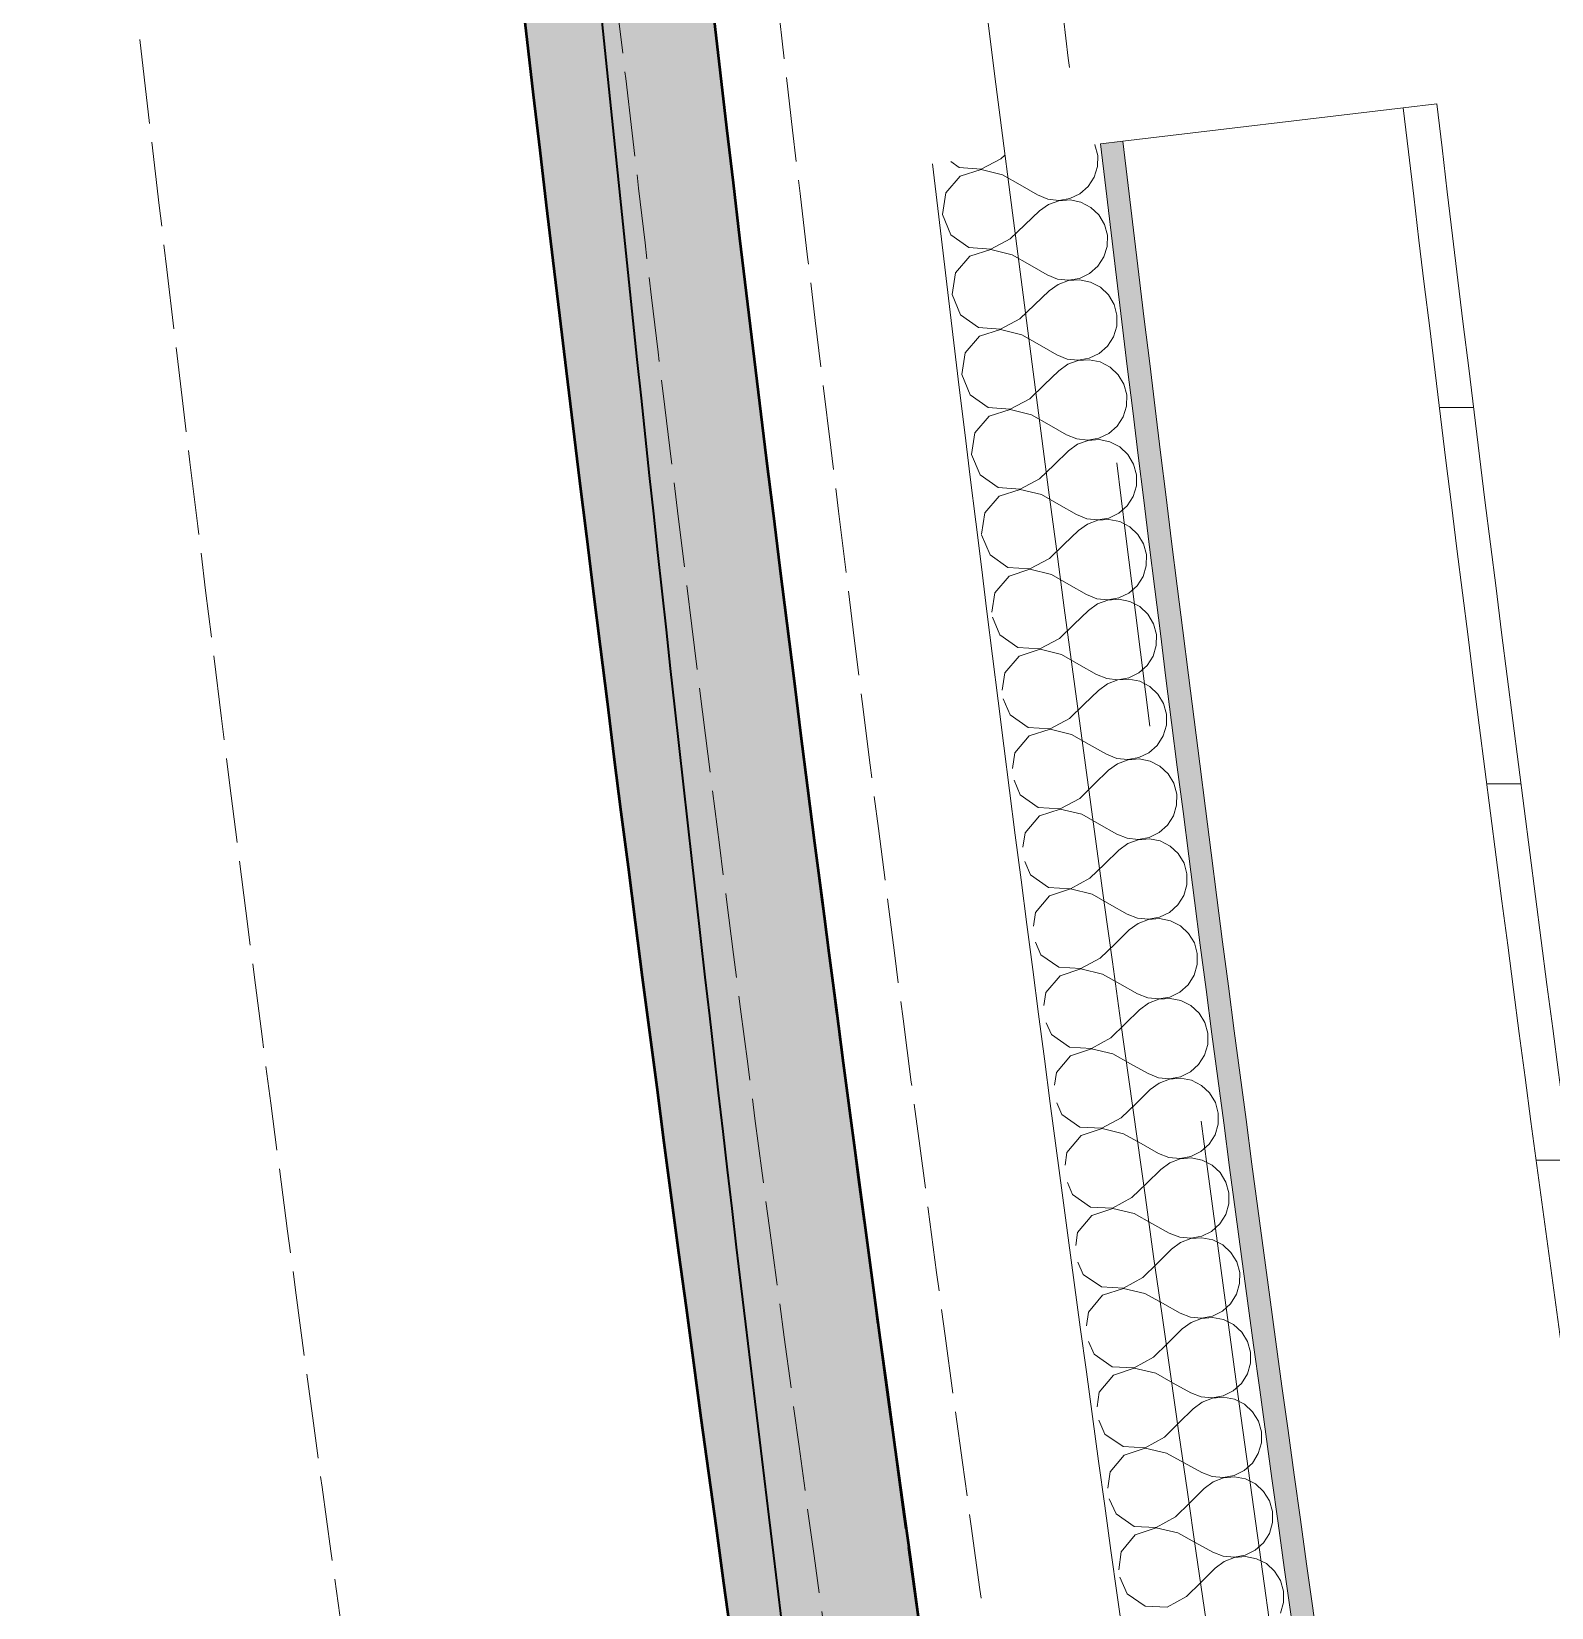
# Model space of a CAD drawing. Header units: millimetres. Extents: x -99530 to 90294, y -97212 to 56397.
# Drawn here: x -42573 to -41765, y -62438 to -61600 of the extents above; entities that cross this region are included whole.
import ezdxf
from ezdxf.enums import TextEntityAlignment as Align

# ---------------------------------------------------------------- set-up
doc = ezdxf.new("R2010")
doc.units = ezdxf.units.MM
doc.header["$MEASUREMENT"] = 0
doc.linetypes.add('Double Dashed', pattern=[1093.611073, 529.166651, -211.666656, 141.111112, -211.666656])
doc.linetypes.add('Hidden Line', pattern=[55, 45, -10])
for name, color, linetype in [('A-25-M_Wall_Ext', 7, 'Continuous'), ('A-25-M_Wall_Int', 7, 'Continuous'), ('New_A-15-MG_Structural_Grid_Phase_2', 7, 'Continuous'), ('New_A-20-M_Floor_Slab', 7, 'Continuous'), ('New_A-20-M_Hard_Landscape', 7, 'Continuous'), ('New_A-25-M_Wall_Ext', 7, 'Continuous')]:
    doc.layers.add(name, color=color, linetype=linetype)
for name, color, linetype, lineweight, true_color in [('A-25-M_Wall_Ext_Pen_No__107', 7, 'Continuous', 15, 0xa6a6a6), ('A-25-M_Wall_Ext_Pen_No__27', 7, 'Continuous', 50, 0x2a2a2a), ('A-25-M_Wall_Int_Pen_No__107', 7, 'Continuous', 15, 0xa6a6a6), ('A-25-M_Wall_Int_Pen_No__149', 7, 'Continuous', 0, 0x2a2a2a), ('New_A-15-MG_Structural_Grid_Phase_2_Pen_No__222', 7, 'Continuous', 13, 0x65af33), ('New_A-20-M_Hard_Landscape_Pen_No__53', 7, 'Continuous', 35, 0x444444)]:
    doc.layers.add(name, color=color, linetype=linetype, lineweight=lineweight, true_color=true_color)
for name, color, linetype, lineweight in [('A-25-M_Wall_Ext_Pen_No__87', 8, 'Continuous', 20), ('A-25-M_Wall_Int_Pen_No__146', 8, 'Continuous', 0), ('A-25-M_Wall_Int_Pen_No__193', 7, 'Continuous', 18), ('New_A-20-M_Floor_Slab_Pen_No__89', 8, 'Continuous', 20), ('New_A-25-M_Wall_Ext_Pen_No__87', 8, 'Continuous', 20)]:
    doc.layers.add(name, color=color, linetype=linetype, lineweight=lineweight)
doc.styles.add('GENERATED_STYLE_4', font='')
doc.styles.get('GENERATED_STYLE_4').set_extended_font_data('Swis721 BT')

# ---------------------------------------------------------------- blocks, each defined once
blk = doc.blocks.new('Mesh_2_1', base_point=(-42312.96, -61137.43))
at = {"layer": 'New_A-20-M_Hard_Landscape_Pen_No__53', "linetype": 'Continuous', "flags": 128}
blk.add_lwpolyline([(-42312.96, -61137.43), (-44611.59, -60132.63), (-45011.26, -60153.1), (-44779.44, -64647.12, 0.101309), (-40900.75, -69852.74, -0.324783), (-40933.13, -67038.12, -0.084886), (-41989.51, -63759.27, -0.016705)], format="xyb", close=True, dxfattribs=at)
blk = doc.blocks.new('Slab_56_1', base_point=(-44734.13, -52924.74))
at = {"layer": 'New_A-20-M_Floor_Slab_Pen_No__89', "linetype": 'Continuous', "flags": 128}
blk.add_lwpolyline([(-44734.13, -52924.74), (-44734.3, -52924.72, -0.179811), (-34721.45, -33027.69), (-34721.92, -33027.18), (-25959.6, -24873.2), (-20981.62, -27043.85), (-17009.56, -17934.66), (-17703.34, -17189.12), (-11222.85, -11158.55), (-10852.64, -11556.37), (-2918.66, -4173.23), (921.42, -599.75), (3259.49, -1619.27), (2636.44, -2195.91), (2144.41, -3324.28), (-4596.33, -18782.94), (-10337.07, -31948.28), (-13252.03, -30677.22), (-20095.26, -46371.16, -0.415568), (-30017.22, -50195.91), (-38341.96, -69287.69, -0.234037), (-41521.39, -64901.11, -0.022084), (-42146.95, -60901.38), (-44895.69, -59706.59, -0.043731)], format="xyb", close=True, dxfattribs=at)
blk = doc.blocks.new('Wall_233_1', base_point=(-42264.59, -61095.29))
at = {"layer": 'New_A-25-M_Wall_Ext_Pen_No__87', "linetype": 'Hidden Line'}
for radius, start in [(37234.44, 185.847464), (37284.44, 185.892366)]:
    blk.add_arc((-5223.89, -57301.83), radius, start, 191.659248, dxfattribs=at)
blk = doc.blocks.new('Wall_322_1', base_point=(-42261.67, -61124.25))
at = {"layer": 'A-25-M_Wall_Ext_Pen_No__107', "linetype": 'Continuous', "lineweight": 0, "true_color": 0x535353}
blk.add_hatch(color=251, dxfattribs=at).paths.add_polyline_path([(-42361.13, -61134.57, 0.025045), (-41783.48, -64868.72), (-41685.55, -64848.5, -0.025045), (-42261.67, -61124.25)])
at = {"layer": 'A-25-M_Wall_Ext_Pen_No__27', "linetype": 'Continuous'}
for radius in [37641.11, 37741.11]:
    blk.add_arc((-4821.59, -57239.2), radius, 185.924212, 191.662952, dxfattribs=at)
blk = doc.blocks.new('Wall_420_1', base_point=(-42568.57, -61112.06))
at = {"layer": 'A-25-M_Wall_Ext_Pen_No__87', "linetype": 'Hidden Line'}
for radius, end in [(37200.42, 192.529439), (37539.42, 192.534789)]:
    blk.add_arc((-5223.03, -57301.65), radius, 185.825796, end, dxfattribs=at)
blk = doc.blocks.new('*X1075')
at = {"layer": 'A-25-M_Wall_Int_Pen_No__107', "linetype": 'Continuous'}
for p, q in [((-42007.51, -61659.99), (-42007.42, -61660.14)), ((-42007.42, -61660.14), (-42005.92, -61665.84)), ((-42057.5, -61667.66), (-42067.86, -61673.12)), ((-42057.5, -61667.66), (-42055.41, -61665.67)), ((-42005.92, -61665.84), (-42006.04, -61671.74)), ((-42086.66, -61685.67), (-42079.01, -61676.81)), ((-42079.54, -61672.31), (-42084.06, -61669.08)), ((-42067.86, -61673.12), (-42079.54, -61672.31)), ((-42079.01, -61676.81), (-42067.84, -61673.29)), ((-42067.84, -61673.29), (-42056.49, -61676.16)), ((-42056.49, -61676.16), (-42047.22, -61681.52)), ((-42006.04, -61671.74), (-42007.77, -61677.38)), ((-42088.5, -61697.23), (-42086.66, -61685.67)), ((-42047.22, -61681.52), (-42037.94, -61686.88)), ((-42010.98, -61682.34), (-42015.42, -61686.23)), ((-42007.77, -61677.38), (-42010.98, -61682.34)), ((-42032.47, -61689.11), (-42037.94, -61686.88)), ((-42036.93, -61695.38), (-42032.13, -61691.93)), ((-42026.59, -61689.75), (-42032.47, -61689.11)), ((-42032.13, -61691.93), (-42026.57, -61689.92)), ((-42020.76, -61688.77), (-42026.59, -61689.75)), ((-42026.57, -61689.92), (-42020.67, -61689.51)), ((-42015.42, -61686.23), (-42020.76, -61688.77)), ((-42020.67, -61689.51), (-42014.89, -61690.71)), ((-42014.89, -61690.71), (-42009.65, -61693.45)), ((-42009.65, -61693.45), (-42005.37, -61697.51)), ((-42083.99, -61708.04), (-42088.5, -61697.23)), ((-42044.68, -61702.77), (-42036.93, -61695.38)), ((-42005.37, -61697.51), (-42002.36, -61702.59)), ((-42074.46, -61714.85), (-42083.99, -61708.04)), ((-42052.42, -61710.17), (-42062.78, -61715.64)), ((-42052.42, -61710.17), (-42044.68, -61702.77)), ((-42002.36, -61702.59), (-42000.85, -61708.29)), ((-42000.85, -61708.29), (-42000.97, -61714.19)), ((-42062.78, -61715.64), (-42074.46, -61714.85)), ((-42073.93, -61719.34), (-42062.76, -61715.81)), ((-42062.76, -61715.81), (-42051.4, -61718.67)), ((-42051.4, -61718.67), (-42042.13, -61724.02)), ((-42000.97, -61714.19), (-42002.69, -61719.83)), ((-42081.57, -61728.21), (-42073.93, -61719.34)), ((-42042.13, -61724.02), (-42032.85, -61729.37)), ((-42005.89, -61724.79), (-42010.33, -61728.69)), ((-42002.69, -61719.83), (-42005.89, -61724.79)), ((-42083.4, -61739.78), (-42081.57, -61728.21)), ((-42027.37, -61731.59), (-42032.85, -61729.37)), ((-42031.83, -61737.87), (-42027.03, -61734.41)), ((-42021.49, -61732.23), (-42027.37, -61731.59)), ((-42027.03, -61734.41), (-42021.47, -61732.4)), ((-42015.67, -61731.24), (-42021.49, -61732.23)), ((-42021.47, -61732.4), (-42015.58, -61731.97)), ((-42010.33, -61728.69), (-42015.67, -61731.24)), ((-42015.58, -61731.97), (-42009.79, -61733.18)), ((-42009.79, -61733.18), (-42004.55, -61735.91)), ((-42004.55, -61735.91), (-42000.26, -61739.96)), ((-42078.87, -61750.58), (-42083.4, -61739.78)), ((-42039.56, -61745.27), (-42031.83, -61737.87)), ((-42000.26, -61739.96), (-41997.24, -61745.04)), ((-42069.34, -61757.38), (-42078.87, -61750.58)), ((-42047.3, -61752.67), (-42057.65, -61758.15)), ((-42047.3, -61752.67), (-42039.56, -61745.27)), ((-41997.24, -61745.04), (-41995.73, -61750.74)), ((-41995.73, -61750.74), (-41995.84, -61756.63)), ((-42057.65, -61758.15), (-42069.34, -61757.38)), ((-42068.79, -61761.87), (-42057.63, -61758.33)), ((-42057.63, -61758.33), (-42046.27, -61761.17)), ((-41995.84, -61756.63), (-41997.56, -61762.28)), ((-42076.42, -61770.75), (-42068.79, -61761.87)), ((-42046.27, -61761.17), (-42036.99, -61766.52)), ((-42036.99, -61766.52), (-42027.71, -61771.85)), ((-42000.75, -61767.24), (-42005.19, -61771.15)), ((-41997.56, -61762.28), (-42000.75, -61767.24)), ((-42078.24, -61782.32), (-42076.42, -61770.75)), ((-42022.23, -61774.07), (-42027.71, -61771.85)), ((-42026.67, -61780.35), (-42021.88, -61776.89)), ((-42016.35, -61774.7), (-42022.23, -61774.07)), ((-42021.88, -61776.89), (-42016.33, -61774.87)), ((-42010.52, -61773.7), (-42016.35, -61774.7)), ((-42016.33, -61774.87), (-42010.43, -61774.44)), ((-42005.19, -61771.15), (-42010.52, -61773.7)), ((-42010.43, -61774.44), (-42004.64, -61775.63)), ((-42004.64, -61775.63), (-41999.4, -61778.36)), ((-42073.7, -61793.11), (-42078.24, -61782.32)), ((-42034.4, -61787.76), (-42026.67, -61780.35)), ((-41999.4, -61778.36), (-41995.11, -61782.41)), ((-41995.11, -61782.41), (-41992.08, -61787.48)), ((-42064.16, -61799.9), (-42073.7, -61793.11)), ((-42042.13, -61795.17), (-42034.4, -61787.76)), ((-41992.08, -61787.48), (-41990.57, -61793.18)), ((-41990.57, -61793.18), (-41990.66, -61799.07)), ((-42052.48, -61800.66), (-42064.16, -61799.9)), ((-42063.61, -61804.39), (-42052.45, -61800.84)), ((-42042.13, -61795.17), (-42052.48, -61800.66)), ((-42052.45, -61800.84), (-42041.09, -61803.67)), ((-41990.66, -61799.07), (-41992.38, -61804.72)), ((-42071.23, -61813.28), (-42063.61, -61804.39)), ((-42041.09, -61803.67), (-42031.8, -61809)), ((-42031.8, -61809), (-42022.51, -61814.33)), ((-41995.57, -61809.69), (-42000, -61813.6)), ((-41992.38, -61804.72), (-41995.57, -61809.69)), ((-42073.04, -61824.85), (-42071.23, -61813.28)), ((-42017.03, -61816.54), (-42022.51, -61814.33)), ((-42021.47, -61822.83), (-42016.68, -61819.36)), ((-42011.15, -61817.16), (-42017.03, -61816.54)), ((-42016.68, -61819.36), (-42011.13, -61817.33)), ((-42005.33, -61816.15), (-42011.15, -61817.16)), ((-42011.13, -61817.33), (-42005.23, -61816.89)), ((-42000, -61813.6), (-42005.33, -61816.15)), ((-42005.23, -61816.89), (-41999.44, -61818.08)), ((-41999.44, -61818.08), (-41994.2, -61820.8)), ((-42068.48, -61835.64), (-42073.04, -61824.85)), ((-42029.19, -61830.24), (-42021.47, -61822.83)), ((-41994.2, -61820.8), (-41989.9, -61824.85)), ((-41989.9, -61824.85), (-41986.87, -61829.91)), ((-42058.94, -61842.42), (-42068.48, -61835.64)), ((-42036.91, -61837.67), (-42029.19, -61830.24)), ((-41986.87, -61829.91), (-41985.35, -61835.61)), ((-41985.35, -61835.61), (-41985.44, -61841.51)), ((-42047.25, -61843.17), (-42058.94, -61842.42)), ((-42058.38, -61846.91), (-42047.23, -61843.34)), ((-42036.91, -61837.67), (-42047.25, -61843.17)), ((-42047.23, -61843.34), (-42035.86, -61846.16)), ((-41985.44, -61841.51), (-41987.15, -61847.16)), ((-42065.99, -61855.81), (-42058.38, -61846.91)), ((-42035.86, -61846.16), (-42026.57, -61851.48)), ((-42026.57, -61851.48), (-42017.27, -61856.8)), ((-41990.33, -61852.13), (-41994.76, -61856.04)), ((-41987.15, -61847.16), (-41990.33, -61852.13)), ((-42067.76, -61867.22), (-42065.99, -61855.81)), ((-42011.79, -61859), (-42017.27, -61856.8)), ((-42005.91, -61859.62), (-42011.79, -61859)), ((-42011.44, -61861.82), (-42005.89, -61859.79)), ((-42000.08, -61858.6), (-42005.91, -61859.62)), ((-42005.89, -61859.79), (-41999.99, -61859.34)), ((-41994.76, -61856.04), (-42000.08, -61858.6)), ((-41999.99, -61859.34), (-41994.2, -61860.52)), ((-41994.2, -61860.52), (-41988.95, -61863.24)), ((-42063.22, -61878.16), (-42067.72, -61867.54)), ((-42023.93, -61872.72), (-42016.22, -61865.29)), ((-42016.22, -61865.29), (-42011.44, -61861.82)), ((-41988.95, -61863.24), (-41984.65, -61867.28)), ((-41984.65, -61867.28), (-41981.62, -61872.34)), ((-42053.66, -61884.93), (-42063.22, -61878.16)), ((-42031.65, -61880.15), (-42023.93, -61872.72)), ((-41981.62, -61872.34), (-41980.08, -61878.04)), ((-41980.08, -61878.04), (-41980.17, -61883.94)), ((-42041.98, -61885.67), (-42053.66, -61884.93)), ((-42053.11, -61889.42), (-42041.96, -61885.84)), ((-42031.65, -61880.15), (-42041.98, -61885.67)), ((-42041.96, -61885.84), (-42030.59, -61888.65)), ((-41980.17, -61883.94), (-41981.87, -61889.59)), ((-42060.71, -61898.33), (-42053.11, -61889.42)), ((-42030.59, -61888.65), (-42021.29, -61893.96)), ((-42021.29, -61893.96), (-42011.98, -61899.27)), ((-41985.05, -61894.56), (-41989.47, -61898.48)), ((-41981.87, -61889.59), (-41985.05, -61894.56)), ((-42062.28, -61908.57), (-42060.71, -61898.33)), ((-42006.5, -61901.46), (-42011.98, -61899.27)), ((-42000.62, -61902.07), (-42006.5, -61901.46)), ((-42006.14, -61904.28), (-42000.59, -61902.24)), ((-41994.79, -61901.05), (-42000.62, -61902.07)), ((-42000.59, -61902.24), (-41994.7, -61901.79)), ((-41989.47, -61898.48), (-41994.79, -61901.05)), ((-41994.7, -61901.79), (-41988.91, -61902.96)), ((-41988.91, -61902.96), (-41983.66, -61905.67)), ((-42057.91, -61920.68), (-42061.93, -61911.21)), ((-42018.63, -61915.19), (-42010.92, -61907.76)), ((-42010.92, -61907.76), (-42006.14, -61904.28)), ((-41983.66, -61905.67), (-41979.35, -61909.71)), ((-41979.35, -61909.71), (-41976.31, -61914.77)), ((-42026.33, -61922.63), (-42018.63, -61915.19)), ((-41976.31, -61914.77), (-41974.77, -61920.46)), ((-42048.34, -61927.44), (-42057.91, -61920.68)), ((-42036.65, -61928.16), (-42048.34, -61927.44)), ((-42047.78, -61931.93), (-42036.63, -61928.33)), ((-42026.33, -61922.63), (-42036.65, -61928.16)), ((-42036.63, -61928.33), (-42025.26, -61931.13)), ((-41974.85, -61926.36), (-41976.54, -61932.01)), ((-41974.77, -61920.46), (-41974.85, -61926.36)), ((-42055.37, -61940.84), (-42047.78, -61931.93)), ((-42025.26, -61931.13), (-42015.95, -61936.43)), ((-42015.95, -61936.43), (-42006.65, -61941.72)), ((-41976.54, -61932.01), (-41979.71, -61936.99)), ((-42056.78, -61950.08), (-42055.37, -61940.84)), ((-42001.16, -61943.91), (-42006.65, -61941.72)), ((-41995.27, -61944.51), (-42001.16, -61943.91)), ((-42000.8, -61946.73), (-41995.25, -61944.68)), ((-41989.45, -61943.49), (-41995.27, -61944.51)), ((-41995.25, -61944.68), (-41989.36, -61944.23)), ((-41984.13, -61940.91), (-41989.45, -61943.49)), ((-41989.36, -61944.23), (-41983.56, -61945.39)), ((-41979.71, -61936.99), (-41984.13, -61940.91)), ((-42013.27, -61957.66), (-42005.57, -61950.21)), ((-42005.57, -61950.21), (-42000.8, -61946.73)), ((-41983.56, -61945.39), (-41978.31, -61948.1)), ((-41978.31, -61948.1), (-41974, -61952.13)), ((-41974, -61952.13), (-41970.95, -61957.18)), ((-42052.54, -61963.19), (-42056.16, -61954.69)), ((-42020.97, -61965.11), (-42013.27, -61957.66)), ((-41970.95, -61957.18), (-41969.41, -61962.88)), ((-42042.97, -61969.94), (-42052.54, -61963.19)), ((-42031.28, -61970.65), (-42042.97, -61969.94)), ((-42020.97, -61965.11), (-42031.28, -61970.65)), ((-41969.48, -61968.77), (-41971.17, -61974.43)), ((-41969.41, -61962.88), (-41969.48, -61968.77)), ((-42049.98, -61983.35), (-42042.4, -61974.43)), ((-42042.4, -61974.43), (-42031.26, -61970.82)), ((-42031.26, -61970.82), (-42019.89, -61973.6)), ((-42019.89, -61973.6), (-42010.57, -61978.89)), ((-41971.17, -61974.43), (-41974.33, -61979.41)), ((-42051.25, -61991.74), (-42049.98, -61983.35)), ((-42010.57, -61978.89), (-42001.26, -61984.18)), ((-41995.77, -61986.35), (-42001.26, -61984.18)), ((-41989.89, -61986.95), (-41995.77, -61986.35)), ((-41995.41, -61989.18), (-41989.86, -61987.12)), ((-41984.06, -61985.92), (-41989.89, -61986.95)), ((-41989.86, -61987.12), (-41983.97, -61986.66)), ((-41978.75, -61983.34), (-41984.06, -61985.92)), ((-41983.97, -61986.66), (-41978.17, -61987.82)), ((-41974.33, -61979.41), (-41978.75, -61983.34)), ((-42007.87, -62000.12), (-42000.18, -61992.67)), ((-42000.18, -61992.67), (-41995.41, -61989.18)), ((-41978.17, -61987.82), (-41972.92, -61990.52)), ((-41972.92, -61990.52), (-41968.6, -61994.54)), ((-41968.6, -61994.54), (-41965.55, -61999.59)), ((-42047.13, -62005.7), (-42050.42, -61998)), ((-42015.55, -62007.58), (-42007.87, -62000.12)), ((-41965.55, -61999.59), (-41964, -62005.29)), ((-42037.56, -62012.43), (-42047.13, -62005.7)), ((-42015.55, -62007.58), (-42025.86, -62013.13)), ((-41964.06, -62011.18), (-41965.74, -62016.84)), ((-41964, -62005.29), (-41964.06, -62011.18)), ((-42044.55, -62025.85), (-42036.98, -62016.92)), ((-42025.86, -62013.13), (-42037.56, -62012.43)), ((-42036.98, -62016.92), (-42025.84, -62013.3)), ((-42025.84, -62013.3), (-42014.46, -62016.07)), ((-42014.46, -62016.07), (-42005.15, -62021.35)), ((-41965.74, -62016.84), (-41968.9, -62021.83)), ((-42045.71, -62033.57), (-42044.55, -62025.85)), ((-42005.15, -62021.35), (-41995.83, -62026.62)), ((-41990.33, -62028.79), (-41995.83, -62026.62)), ((-41984.45, -62029.38), (-41990.33, -62028.79)), ((-41978.63, -62028.35), (-41984.45, -62029.38)), ((-41984.43, -62029.56), (-41978.53, -62029.08)), ((-41973.31, -62025.76), (-41978.63, -62028.35)), ((-41978.53, -62029.08), (-41972.73, -62030.24)), ((-41968.9, -62021.83), (-41973.31, -62025.76)), ((-42002.41, -62042.57), (-41994.73, -62035.11)), ((-41994.73, -62035.11), (-41989.97, -62031.62)), ((-41989.97, -62031.62), (-41984.43, -62029.56)), ((-41972.73, -62030.24), (-41967.47, -62032.93)), ((-41967.47, -62032.93), (-41963.15, -62036.95)), ((-41963.15, -62036.95), (-41960.1, -62042)), ((-42041.67, -62048.19), (-42044.71, -62041.12)), ((-42010.09, -62050.04), (-42002.41, -62042.57)), ((-41960.1, -62042), (-41958.54, -62047.69)), ((-42032.09, -62054.92), (-42041.67, -62048.19)), ((-42010.09, -62050.04), (-42020.4, -62055.6)), ((-41958.6, -62053.59), (-41960.27, -62059.25)), ((-41958.54, -62047.69), (-41958.6, -62053.59)), ((-42039.07, -62068.35), (-42031.51, -62059.41)), ((-42020.4, -62055.6), (-42032.09, -62054.92)), ((-42031.51, -62059.41), (-42020.37, -62055.77)), ((-42020.37, -62055.77), (-42008.99, -62058.53)), ((-42008.99, -62058.53), (-41999.67, -62063.8)), ((-41960.27, -62059.25), (-41963.43, -62064.23)), ((-42040.14, -62075.56), (-42039.07, -62068.35)), ((-41999.67, -62063.8), (-41990.34, -62069.06)), ((-41984.84, -62071.23), (-41990.34, -62069.06)), ((-41973.14, -62070.77), (-41978.96, -62071.81)), ((-41967.83, -62068.18), (-41973.14, -62070.77)), ((-41963.43, -62064.23), (-41967.83, -62068.18)), ((-41996.91, -62085.02), (-41989.24, -62077.55)), ((-41989.24, -62077.55), (-41984.48, -62074.05)), ((-41978.96, -62071.81), (-41984.84, -62071.23)), ((-41984.48, -62074.05), (-41978.94, -62071.98)), ((-41978.94, -62071.98), (-41973.05, -62071.5)), ((-41973.05, -62071.5), (-41967.25, -62072.65)), ((-41967.25, -62072.65), (-41961.98, -62075.34)), ((-41961.98, -62075.34), (-41957.66, -62079.35)), ((-41957.66, -62079.35), (-41954.6, -62084.4)), ((-42036.17, -62090.69), (-42039.01, -62084.07)), ((-42004.58, -62092.49), (-41996.91, -62085.02)), ((-41954.6, -62084.4), (-41953.03, -62090.09)), ((-42026.57, -62097.4), (-42036.17, -62090.69)), ((-42004.58, -62092.49), (-42014.88, -62098.07)), ((-41953.08, -62095.98), (-41954.75, -62101.64)), ((-41953.03, -62090.09), (-41953.08, -62095.98)), ((-42033.54, -62110.84), (-42025.99, -62101.89)), ((-42014.88, -62098.07), (-42026.57, -62097.4)), ((-42025.99, -62101.89), (-42014.86, -62098.24)), ((-42014.86, -62098.24), (-42003.47, -62100.98)), ((-42003.47, -62100.98), (-41994.14, -62106.24)), ((-41954.75, -62101.64), (-41957.9, -62106.64)), ((-42034.55, -62117.71), (-42033.54, -62110.84)), ((-41994.14, -62106.24), (-41984.81, -62111.49)), ((-41979.31, -62113.65), (-41984.81, -62111.49)), ((-41962.3, -62110.58), (-41967.61, -62113.18)), ((-41957.9, -62106.64), (-41962.3, -62110.58)), ((-41991.36, -62127.46), (-41983.7, -62119.98)), ((-41983.7, -62119.98), (-41978.94, -62116.48)), ((-41973.43, -62114.23), (-41979.31, -62113.65)), ((-41978.94, -62116.48), (-41973.4, -62114.4)), ((-41967.61, -62113.18), (-41973.43, -62114.23)), ((-41973.4, -62114.4), (-41967.51, -62113.92)), ((-41967.51, -62113.92), (-41961.71, -62115.06)), ((-41961.71, -62115.06), (-41956.45, -62117.74)), ((-41956.45, -62117.74), (-41952.11, -62121.75)), ((-42030.61, -62133.17), (-42033.34, -62126.83)), ((-41999.02, -62134.94), (-41991.36, -62127.46)), ((-41952.11, -62121.75), (-41949.05, -62126.79)), ((-41949.05, -62126.79), (-41947.48, -62132.48)), ((-42021.01, -62139.88), (-42030.61, -62133.17)), ((-41999.02, -62134.94), (-42009.31, -62140.53)), ((-41947.48, -62132.48), (-41947.52, -62138.37)), ((-42027.96, -62153.32), (-42020.42, -62144.36)), ((-42009.31, -62140.53), (-42021.01, -62139.88)), ((-42020.42, -62144.36), (-42009.29, -62140.7)), ((-42009.29, -62140.7), (-41997.91, -62143.43)), ((-41997.91, -62143.43), (-41988.57, -62148.68)), ((-41949.18, -62144.04), (-41952.33, -62149.03)), ((-41947.52, -62138.37), (-41949.18, -62144.04)), ((-42028.94, -62160.04), (-42027.96, -62153.32)), ((-41988.57, -62148.68), (-41979.23, -62153.92)), ((-41973.73, -62156.08), (-41979.23, -62153.92)), ((-41956.72, -62152.98), (-41962.03, -62155.59)), ((-41952.33, -62149.03), (-41956.72, -62152.98)), ((-41985.76, -62169.9), (-41978.11, -62162.41)), ((-41978.11, -62162.41), (-41973.35, -62158.9)), ((-41967.84, -62156.64), (-41973.73, -62156.08)), ((-41973.35, -62158.9), (-41967.82, -62156.82)), ((-41962.03, -62155.59), (-41967.84, -62156.64)), ((-41967.82, -62156.82), (-41961.93, -62156.33)), ((-41961.93, -62156.33), (-41956.13, -62157.46)), ((-41956.13, -62157.46), (-41950.86, -62160.13)), ((-41950.86, -62160.13), (-41946.52, -62164.14)), ((-42025, -62175.65), (-42027.7, -62169.43)), ((-41993.42, -62177.39), (-41985.76, -62169.9)), ((-41946.52, -62164.14), (-41943.45, -62169.18)), ((-41943.45, -62169.18), (-41941.87, -62174.86)), ((-42015.39, -62182.34), (-42025, -62175.65)), ((-41993.42, -62177.39), (-42003.7, -62182.98)), ((-41941.87, -62174.86), (-41941.91, -62180.76)), ((-42022.33, -62195.8), (-42014.8, -62186.83)), ((-42003.7, -62182.98), (-42015.39, -62182.34)), ((-42014.8, -62186.83), (-42003.68, -62183.16)), ((-42003.68, -62183.16), (-41992.29, -62185.88)), ((-41992.29, -62185.88), (-41982.94, -62191.11)), ((-41943.56, -62186.42), (-41946.7, -62191.42)), ((-41941.91, -62180.76), (-41943.56, -62186.42)), ((-42023.31, -62202.53), (-42022.33, -62195.8)), ((-41982.94, -62191.11), (-41973.6, -62196.34)), ((-41968.09, -62198.49), (-41973.6, -62196.34)), ((-41951.09, -62195.38), (-41956.39, -62197.99)), ((-41946.7, -62191.42), (-41951.09, -62195.38)), ((-41980.12, -62212.32), (-41972.47, -62204.82)), ((-41972.47, -62204.82), (-41967.72, -62201.31)), ((-41962.21, -62199.05), (-41968.09, -62198.49)), ((-41967.72, -62201.31), (-41962.19, -62199.22)), ((-41956.39, -62197.99), (-41962.21, -62199.05)), ((-41962.19, -62199.22), (-41956.3, -62198.73)), ((-41956.3, -62198.73), (-41950.49, -62199.85)), ((-41950.49, -62199.85), (-41945.22, -62202.52)), ((-41945.22, -62202.52), (-41940.88, -62206.52)), ((-42019.35, -62218.12), (-42022.07, -62211.85)), ((-41987.76, -62219.82), (-41980.12, -62212.32)), ((-41940.88, -62206.52), (-41937.8, -62211.56)), ((-41937.8, -62211.56), (-41936.22, -62217.24)), ((-42009.73, -62224.81), (-42019.35, -62218.12)), ((-41987.76, -62219.82), (-41998.04, -62225.43)), ((-41936.22, -62217.24), (-41936.25, -62223.14)), ((-42016.65, -62238.27), (-42009.13, -62229.29)), ((-41998.04, -62225.43), (-42009.73, -62224.81)), ((-42009.13, -62229.29), (-41998.02, -62225.6)), ((-41998.02, -62225.6), (-41986.62, -62228.31)), ((-41986.62, -62228.31), (-41977.27, -62233.53)), ((-41937.9, -62228.8), (-41941.03, -62233.81)), ((-41936.25, -62223.14), (-41937.9, -62228.8)), ((-42017.65, -62245.2), (-42016.65, -62238.27)), ((-41977.27, -62233.53), (-41967.92, -62238.76)), ((-41945.41, -62237.77), (-41950.71, -62240.38)), ((-41941.03, -62233.81), (-41945.41, -62237.77)), ((-41962.41, -62240.9), (-41967.92, -62238.76)), ((-41966.78, -62247.24), (-41962.04, -62243.72)), ((-41956.53, -62241.45), (-41962.41, -62240.9)), ((-41962.04, -62243.72), (-41956.51, -62241.62)), ((-41950.71, -62240.38), (-41956.53, -62241.45)), ((-41956.51, -62241.62), (-41950.62, -62241.12)), ((-41950.62, -62241.12), (-41944.81, -62242.24)), ((-41944.81, -62242.24), (-41939.54, -62244.9)), ((-41939.54, -62244.9), (-41935.19, -62248.9)), ((-42013.65, -62260.59), (-42016.47, -62254.11)), ((-41982.05, -62262.25), (-41974.42, -62254.74)), ((-41974.42, -62254.74), (-41966.78, -62247.24)), ((-41935.19, -62248.9), (-41932.11, -62253.93)), ((-41932.11, -62253.93), (-41930.52, -62259.61)), ((-42004.02, -62267.26), (-42013.65, -62260.59)), ((-41982.05, -62262.25), (-41992.33, -62267.88)), ((-41930.52, -62259.61), (-41930.54, -62265.51)), ((-42010.93, -62280.73), (-42003.42, -62271.74)), ((-41992.33, -62267.88), (-42004.02, -62267.26)), ((-42003.42, -62271.74), (-41992.3, -62268.05)), ((-41992.3, -62268.05), (-41980.91, -62270.74)), ((-41980.91, -62270.74), (-41971.55, -62275.95)), ((-41932.18, -62271.18), (-41935.31, -62276.18)), ((-41930.54, -62265.51), (-41932.18, -62271.18)), ((-41971.55, -62275.95), (-41962.2, -62281.16)), ((-41939.69, -62280.15), (-41944.99, -62282.77)), ((-41935.31, -62276.18), (-41939.69, -62280.15)), ((-42011.97, -62288.04), (-42010.93, -62280.73)), ((-41956.69, -62283.3), (-41962.2, -62281.16)), ((-41961.05, -62289.64), (-41956.3, -62286.12)), ((-41950.8, -62283.85), (-41956.69, -62283.3)), ((-41956.3, -62286.12), (-41950.78, -62284.02)), ((-41944.99, -62282.77), (-41950.8, -62283.85)), ((-41950.78, -62284.02), (-41944.89, -62283.51)), ((-41944.89, -62283.51), (-41939.08, -62284.62)), ((-41939.08, -62284.62), (-41933.8, -62287.28)), ((-41933.8, -62287.28), (-41929.45, -62291.27)), ((-42007.9, -62303.05), (-42010.89, -62296.2)), ((-41976.3, -62304.68), (-41968.67, -62297.16)), ((-41968.67, -62297.16), (-41961.05, -62289.64)), ((-41929.45, -62291.27), (-41926.36, -62296.3)), ((-41926.36, -62296.3), (-41924.77, -62301.97)), ((-41998.26, -62309.71), (-42007.9, -62303.05)), ((-41976.3, -62304.68), (-41986.57, -62310.31)), ((-41924.77, -62301.97), (-41924.79, -62307.87)), ((-41986.57, -62310.31), (-41998.26, -62309.71)), ((-41997.65, -62314.19), (-41986.54, -62310.48)), ((-41986.54, -62310.48), (-41975.15, -62313.16)), ((-41975.15, -62313.16), (-41965.78, -62318.36)), ((-41926.42, -62313.54), (-41929.54, -62318.55)), ((-41924.79, -62307.87), (-41926.42, -62313.54)), ((-42005.15, -62323.19), (-41997.65, -62314.19)), ((-41965.78, -62318.36), (-41956.42, -62323.56)), ((-41929.54, -62318.55), (-41933.92, -62322.52)), ((-42006.27, -62331.06), (-42005.15, -62323.19)), ((-41950.91, -62325.69), (-41956.42, -62323.56)), ((-41955.26, -62332.04), (-41950.52, -62328.51)), ((-41945.02, -62326.24), (-41950.91, -62325.69)), ((-41950.52, -62328.51), (-41945, -62326.41)), ((-41939.21, -62325.15), (-41945.02, -62326.24)), ((-41945, -62326.41), (-41939.11, -62325.89)), ((-41933.92, -62322.52), (-41939.21, -62325.15)), ((-41939.11, -62325.89), (-41933.3, -62327)), ((-41933.3, -62327), (-41928.02, -62329.65)), ((-41928.02, -62329.65), (-41923.67, -62333.63)), ((-42002.1, -62345.5), (-42005.33, -62338.12)), ((-41962.88, -62339.57), (-41955.26, -62332.04)), ((-41923.67, -62333.63), (-41920.57, -62338.66)), ((-41920.57, -62338.66), (-41918.97, -62344.33)), ((-41992.46, -62352.15), (-42002.1, -62345.5)), ((-41970.5, -62347.09), (-41980.76, -62352.74)), ((-41970.5, -62347.09), (-41962.88, -62339.57)), ((-41918.97, -62344.33), (-41918.98, -62350.23)), ((-41980.76, -62352.74), (-41992.46, -62352.15)), ((-41991.84, -62356.63), (-41980.74, -62352.91)), ((-41980.74, -62352.91), (-41969.33, -62355.58)), ((-41969.33, -62355.58), (-41959.97, -62360.77)), ((-41918.98, -62350.23), (-41920.61, -62355.9)), ((-41999.33, -62365.64), (-41991.84, -62356.63)), ((-41959.97, -62360.77), (-41950.6, -62365.96)), ((-41923.72, -62360.92), (-41928.09, -62364.89)), ((-41920.61, -62355.9), (-41923.72, -62360.92)), ((-42000.54, -62374.26), (-41999.33, -62365.64)), ((-41945.08, -62368.08), (-41950.6, -62365.96)), ((-41949.43, -62374.44), (-41944.69, -62370.9)), ((-41939.2, -62368.62), (-41945.08, -62368.08)), ((-41944.69, -62370.9), (-41939.17, -62368.79)), ((-41933.39, -62367.53), (-41939.2, -62368.62)), ((-41939.17, -62368.79), (-41933.28, -62368.26)), ((-41928.09, -62364.89), (-41933.39, -62367.53)), ((-41933.28, -62368.26), (-41927.48, -62369.36)), ((-41927.48, -62369.36), (-41922.19, -62372.01)), ((-41922.19, -62372.01), (-41917.83, -62375.99)), ((-41996.25, -62387.95), (-41999.8, -62379.88)), ((-41957.04, -62381.97), (-41949.43, -62374.44)), ((-41917.83, -62375.99), (-41914.73, -62381.01)), ((-41986.6, -62394.59), (-41996.25, -62387.95)), ((-41964.65, -62389.51), (-41957.04, -62381.97)), ((-41914.73, -62381.01), (-41913.12, -62386.68)), ((-41913.12, -62386.68), (-41913.13, -62392.58)), ((-41974.9, -62395.16), (-41986.6, -62394.59)), ((-41985.98, -62399.07), (-41974.88, -62395.33)), ((-41964.65, -62389.51), (-41974.9, -62395.16)), ((-41974.88, -62395.33), (-41963.47, -62397.99)), ((-41913.13, -62392.58), (-41914.75, -62398.26)), ((-41993.46, -62408.08), (-41985.98, -62399.07)), ((-41963.47, -62397.99), (-41954.1, -62403.17)), ((-41954.1, -62403.17), (-41944.73, -62408.35)), ((-41917.86, -62403.27), (-41922.22, -62407.25)), ((-41914.75, -62398.26), (-41917.86, -62403.27)), ((-41994.79, -62417.63), (-41993.46, -62408.08)), ((-41939.21, -62410.46), (-41944.73, -62408.35)), ((-41943.55, -62416.82), (-41938.82, -62413.28)), ((-41933.32, -62410.99), (-41939.21, -62410.46)), ((-41938.82, -62413.28), (-41933.3, -62411.16)), ((-41927.51, -62409.89), (-41933.32, -62410.99)), ((-41933.3, -62411.16), (-41927.41, -62410.63)), ((-41922.22, -62407.25), (-41927.51, -62409.89)), ((-41927.41, -62410.63), (-41921.6, -62411.73)), ((-41921.6, -62411.73), (-41916.31, -62414.36)), ((-41916.31, -62414.36), (-41911.95, -62418.34)), ((-41990.35, -62430.39), (-41994.28, -62421.48)), ((-41951.15, -62424.36), (-41943.55, -62416.82)), ((-41911.95, -62418.34), (-41908.84, -62423.36)), ((-41980.7, -62437.02), (-41990.35, -62430.39)), ((-41958.75, -62431.91), (-41951.15, -62424.36)), ((-41908.84, -62423.36), (-41907.23, -62429.03)), ((-41907.23, -62429.03), (-41907.22, -62434.93)), ((-41969, -62437.58), (-41980.7, -62437.02)), ((-41958.75, -62431.91), (-41969, -62437.58)), ((-41907.22, -62434.93), (-41908.84, -62440.6))]:
    blk.add_line(p, q, dxfattribs=at)
blk = doc.blocks.new('Wall_457_1', base_point=(-42004.5, -61659.63))
at = {"layer": 'A-25-M_Wall_Int_Pen_No__107', "linetype": 'Continuous'}
h = blk.add_hatch(dxfattribs=at)
h.set_pattern_fill('Plywood_0001', color=256, style=0, pattern_type=2)
h.set_pattern_definition([(0, (0, 0), (0, 200), [])])
h.paths.add_polyline_path([(-41348.7, -64618.43, -0.020297), (-41825.76, -61638.41), (-41843.63, -61640.54, 0.02031), (-41365.97, -64623.82)])
blk.add_hatch(color=256, dxfattribs=at).paths.add_polyline_path([(-42004.5, -61659.63, 0.020422), (-41521.44, -64672.33), (-41509.92, -64668.74, -0.020414), (-41992.59, -61658.22)])
at = {"layer": 'A-25-M_Wall_Int_Pen_No__146', "linetype": 'Continuous', "flags": 128}
for points in [[(-41992.59, -61658.22), (-41843.63, -61640.54)], [(-41843.63, -61640.54), (-41825.76, -61638.41)], [(-42004.5, -61659.63), (-41992.59, -61658.22)]]:
    blk.add_lwpolyline(points, dxfattribs=at)
at = {"layer": 'A-25-M_Wall_Int_Pen_No__149', "linetype": 'Continuous'}
for radius, end in [(37187.47, 191.420682), (37457.47, 191.463418)]:
    blk.add_arc((-4897.54, -57254.9), radius, 186.769546, end, dxfattribs=at)
at = {"layer": 'A-25-M_Wall_Int_Pen_No__193', "linetype": 'Continuous'}
for radius, end in [(37205.47, 191.42355), (37367.47, 191.449242), (37355.47, 191.447346)]:
    blk.add_arc((-4897.54, -57254.9), radius, 186.769546, end, dxfattribs=at)
at = {"layer": 'A-25-M_Wall_Int', "color": 250, "lineweight": 50, "true_color": 0x2a2a2a}
blk.add_blockref('*X1075', (0, 0), dxfattribs=at)
blk = doc.blocks.new('Standard grid marker_28')
at = {"layer": 'New_A-15-MG_Structural_Grid_Phase_2_Pen_No__222', "linetype": 'Double Dashed'}
blk.add_arc((0, 0), 37050.42, 0, 16.800697, dxfattribs=at)
at = {"layer": 'New_A-15-MG_Structural_Grid_Phase_2_Pen_No__222', "style": 'GENERATED_STYLE_4'}
blk.add_attdef('AC_MarkerText_1', text='', height=350, rotation=160.71411, dxfattribs=at).set_placement((37050.42, -456.61), align=Align.MIDDLE_CENTER)

msp = doc.modelspace()

# ---------------------------------------------------------------- block references
at = {"layer": 'A-25-M_Wall_Ext', "color": 250, "lineweight": 50, "true_color": 0x2a2a2a}
for name, p in [('Wall_420_1', (-42568.57, -61112.06)), ('Wall_322_1', (-42261.67, -61124.25))]:
    msp.add_blockref(name, p, dxfattribs=at)
at = {"layer": 'A-25-M_Wall_Int', "color": 250, "lineweight": 50, "true_color": 0x2a2a2a}
msp.add_blockref('Wall_457_1', (-42004.5, -61659.63), dxfattribs=at)
at = {"layer": 'New_A-15-MG_Structural_Grid_Phase_2', "color": 8, "linetype": 'Continuous', "lineweight": 15, "zscale": 1000, "rotation": 175.7263039143517}
msp.add_blockref('Standard grid marker_28', (-5223.03, -57301.65), dxfattribs=at)
at = {"layer": 'New_A-20-M_Floor_Slab', "color": 8, "linetype": 'Continuous', "lineweight": 20}
msp.add_blockref('Slab_56_1', (-44734.13, -52924.74), dxfattribs=at)
at = {"layer": 'New_A-20-M_Hard_Landscape', "color": 49, "lineweight": 35, "true_color": 0x444444}
msp.add_blockref('Mesh_2_1', (-42312.96, -61137.43), dxfattribs=at)
at = {"layer": 'New_A-25-M_Wall_Ext', "color": 250, "lineweight": 50, "true_color": 0x2a2a2a}
msp.add_blockref('Wall_233_1', (-42264.59, -61095.29), dxfattribs=at)

doc.saveas('drawing.dxf')
